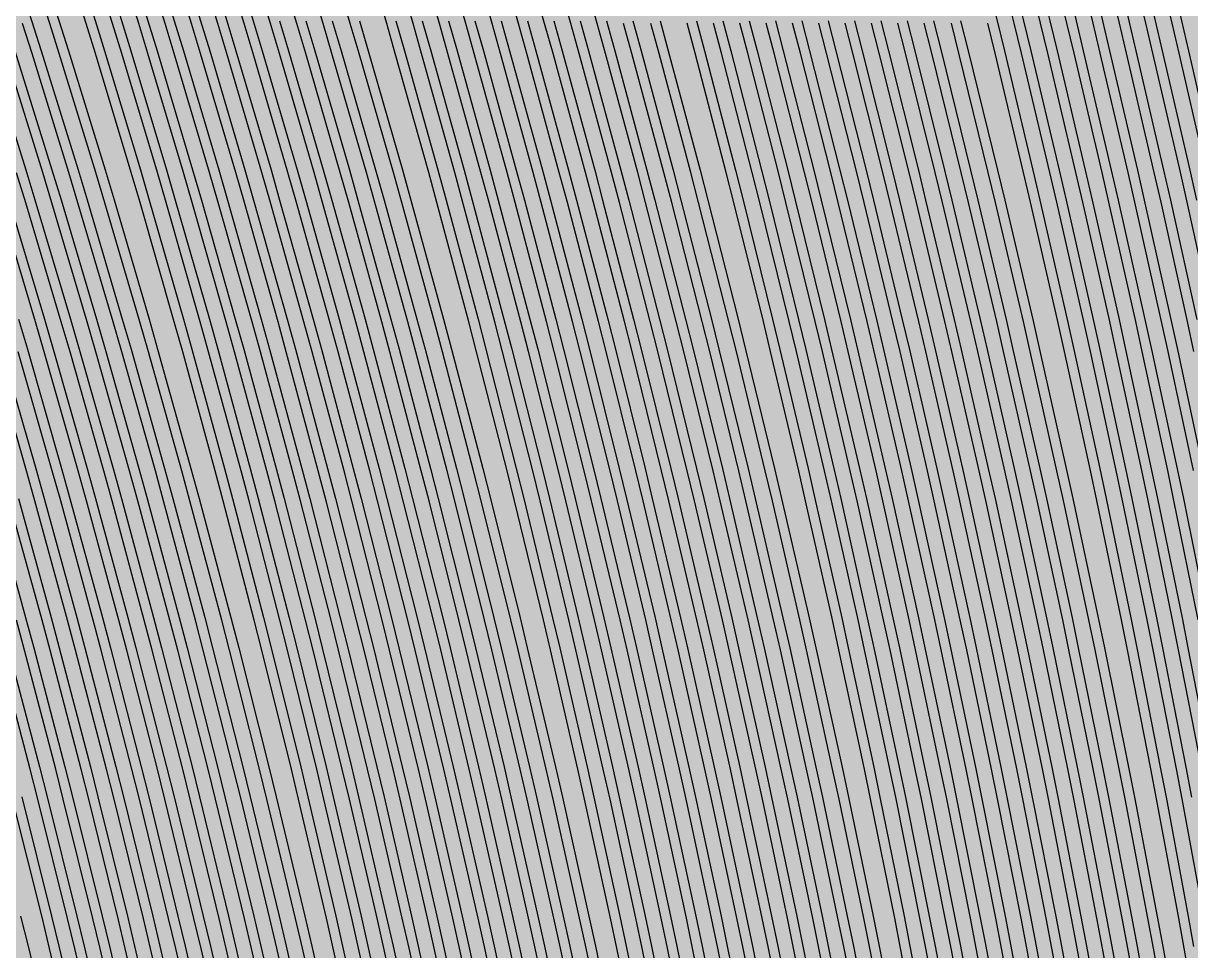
# Model space of a CAD drawing. Header units: metres. Extents: x -7240 to 10960, y -29667 to 1823.
# Drawn here: x 732.9 to 977.2, y -17117.6 to -16923.4 of the extents above; entities that cross this region are included whole.
import ezdxf

# ---------------------------------------------------------------- set-up
doc = ezdxf.new("R2010")
doc.units = ezdxf.units.M
doc.layers.add('Metal1', color=4, linetype='CONTINUOUS')
doc.layers.add('Polyimide', color=7, linetype='CONTINUOUS')

msp = doc.modelspace()

# ---------------------------------------------------------------- hatches: boundary and pattern name
at = {"layer": 'Polyimide'}
msp.add_hatch(color=7, dxfattribs=at).paths.add_polyline_path([(4088.45, -11806.89), (4098.72, -11851.21), (4115.58, -11893.47), (4138.63, -11932.7), (4167.35, -11967.99), (4201.08, -11998.53), (4239.03, -12023.62), (4280.35, -12042.68), (4349.18, -12073.73), (4413.2, -12113.76), (4471.26, -12162.04), (4522.3, -12217.69), (4565.39, -12279.7), (4599.74, -12346.94), (4624.73, -12418.19), (4639.91, -12492.16), (4645, -12567.5), (4639.91, -12642.84), (4624.73, -12716.8), (4599.74, -12788.06), (4565.39, -12855.3), (4522.3, -12917.31), (4471.26, -12972.96), (4413.2, -13021.24), (4349.18, -13061.27), (4280.35, -13092.32), (4239.03, -13111.38), (4201.08, -13136.47), (4167.35, -13167.01), (4138.63, -13202.3), (4115.58, -13241.52), (4098.72, -13283.78), (4088.45, -13328.11), (4085, -13373.48), (4085, -13567.5), (4099.45, -13861.55), (4142.64, -14152.77), (4214.18, -14438.35), (4313.36, -14715.55), (4439.24, -14981.69), (4590.59, -15234.21), (4765.97, -15470.68), (4963.68, -15688.82), (5181.82, -15886.53), (5418.29, -16061.91), (5670.81, -16213.26), (5936.95, -16339.14), (6214.15, -16438.32), (6499.73, -16509.85), (6790.95, -16553.05), (7085, -16567.5), (9960.38, -16567.5), (10038.79, -16571.35), (10116.45, -16582.87), (10192.6, -16601.95), (10266.52, -16628.4), (10337.49, -16661.96), (10404.83, -16702.32), (10467.89, -16749.09), (10526.06, -16801.81), (10578.78, -16859.98), (10625.55, -16923.04), (10665.91, -16990.38), (10699.48, -17061.35), (10725.93, -17135.27), (10745, -17211.43), (10756.52, -17289.08), (10760.38, -17367.5), (10760.38, -21957.3), (10721.61, -22012.91), (10685.97, -22070.59), (10653.58, -22130.14), (10624.53, -22191.39), (10598.92, -22254.16), (10576.82, -22318.25), (10558.3, -22383.46), (10543.41, -22449.6), (10532.21, -22516.46), (10524.72, -22583.84), (10520.97, -22651.53), (10520.97, -22719.32), (10524.72, -22787.01), (10532.21, -22854.38), (10543.41, -22921.24), (10558.3, -22987.38), (10576.82, -23052.6), (10598.92, -23116.68), (10624.53, -23179.45), (10653.58, -23240.71), (10685.97, -23300.26), (10721.61, -23357.93), (10760.38, -23413.54), (10760.38, -28667.5), (10756.52, -28745.91), (10745, -28823.57), (10725.93, -28899.73), (10699.48, -28973.65), (10665.91, -29044.62), (10625.55, -29111.96), (10578.78, -29175.01), (10526.06, -29233.19), (10467.89, -29285.91), (10404.83, -29332.68), (10337.49, -29373.04), (10266.52, -29406.6), (10192.6, -29433.05), (10116.45, -29452.13), (10038.79, -29463.65), (9960.38, -29467.5), (-6239.63, -29467.5), (-6318.04, -29463.65), (-6395.7, -29452.13), (-6471.85, -29433.05), (-6545.77, -29406.6), (-6616.74, -29373.04), (-6684.08, -29332.68), (-6747.14, -29285.91), (-6805.31, -29233.19), (-6858.03, -29175.01), (-6904.8, -29111.96), (-6945.16, -29044.62), (-6978.73, -28973.65), (-7005.18, -28899.73), (-7024.25, -28823.57), (-7035.77, -28745.91), (-7039.63, -28667.5), (-7039.63, -23426.32), (-6999.36, -23370.07), (-6962.33, -23311.63), (-6928.66, -23251.2), (-6898.45, -23188.96), (-6871.81, -23125.12), (-6848.81, -23059.88), (-6829.53, -22993.44), (-6814.04, -22926.02), (-6802.37, -22857.83), (-6794.57, -22789.09), (-6790.67, -22720.02), (-6790.67, -22650.84), (-6794.57, -22581.77), (-6802.37, -22513.03), (-6814.04, -22444.84), (-6829.53, -22377.42), (-6848.81, -22310.98), (-6871.81, -22245.74), (-6898.45, -22181.89), (-6928.66, -22119.66), (-6962.33, -22059.22), (-6999.36, -22000.79), (-7039.63, -21944.54), (-7039.63, -17367.5), (-7035.77, -17289.08), (-7024.25, -17211.43), (-7005.18, -17135.27), (-6978.73, -17061.35), (-6945.16, -16990.38), (-6904.8, -16923.04), (-6858.03, -16859.98), (-6805.31, -16801.81), (-6747.14, -16749.09), (-6684.08, -16702.32), (-6616.74, -16661.96), (-6545.77, -16628.4), (-6471.85, -16601.95), (-6395.7, -16582.87), (-6318.04, -16571.35), (-6239.63, -16567.5), (-3334, -16567.5), (-3039.95, -16553.05), (-2748.73, -16509.85), (-2463.15, -16438.32), (-2185.95, -16339.14), (-1919.81, -16213.26), (-1667.29, -16061.91), (-1430.82, -15886.53), (-1212.68, -15688.82), (-1014.97, -15470.68), (-839.59, -15234.21), (-688.24, -14981.69), (-562.36, -14715.55), (-463.18, -14438.35), (-391.64, -14152.77), (-348.45, -13861.55), (-334, -13567.5), (-334, -13373.48), (-337.45, -13328.11), (-347.72, -13283.78), (-364.58, -13241.52), (-387.63, -13202.3), (-416.35, -13167.01), (-450.08, -13136.47), (-488.03, -13111.38), (-529.35, -13092.32), (-529.35, -13092.32), (-598.18, -13061.27), (-662.2, -13021.24), (-720.26, -12972.96), (-771.3, -12917.31), (-814.39, -12855.3), (-848.74, -12788.06), (-873.73, -12716.8), (-888.91, -12642.84), (-894, -12567.5), (-888.91, -12492.16), (-873.73, -12418.19), (-848.74, -12346.94), (-814.39, -12279.7), (-771.3, -12217.69), (-720.26, -12162.04), (-662.2, -12113.76), (-598.18, -12073.73), (-529.35, -12042.68), (-488.03, -12023.62), (-450.08, -11998.53), (-416.35, -11967.99), (-387.63, -11932.7), (-364.58, -11893.47), (-347.72, -11851.21), (-337.45, -11806.89), (-334, -11761.52), (-334, -11074.31), (-337.45, -11028.94), (-347.72, -10984.62), (-364.58, -10942.36), (-387.63, -10903.13), (-416.35, -10867.84), (-450.08, -10837.3), (-488.03, -10812.21), (-529.35, -10793.16), (-529.35, -10793.16), (-598.18, -10762.1), (-662.2, -10722.07), (-720.26, -10673.8), (-771.3, -10618.15), (-814.39, -10556.13), (-848.74, -10488.89), (-873.73, -10417.64), (-888.91, -10343.67), (-894, -10268.33), (-888.91, -10192.99), (-873.73, -10119.03), (-848.74, -10047.77), (-814.39, -9980.53), (-771.3, -9918.52), (-720.26, -9862.87), (-662.2, -9814.59), (-598.18, -9774.56), (-529.35, -9743.51), (-488.03, -9724.45), (-450.08, -9699.36), (-416.35, -9668.82), (-387.63, -9633.53), (-364.58, -9594.31), (-347.72, -9552.05), (-337.45, -9507.72), (-334, -9462.35), (-334, -8775.14), (-337.45, -8729.78), (-347.72, -8685.45), (-364.58, -8643.19), (-387.63, -8603.96), (-416.35, -8568.68), (-450.08, -8538.14), (-488.03, -8513.05), (-529.35, -8493.99), (-529.35, -8493.99), (-598.18, -8462.94), (-662.2, -8422.91), (-720.26, -8374.63), (-771.3, -8318.98), (-814.39, -8256.97), (-848.74, -8189.73), (-873.73, -8118.47), (-888.91, -8044.5), (-894, -7969.17), (-888.91, -7893.83), (-873.73, -7819.86), (-848.74, -7748.61), (-814.39, -7681.36), (-771.3, -7619.35), (-720.26, -7563.7), (-662.2, -7515.42), (-598.18, -7475.4), (-529.35, -7444.34), (-529.35, -7444.34), (-488.03, -7425.28), (-450.08, -7400.2), (-416.35, -7369.66), (-387.63, -7334.37), (-364.58, -7295.14), (-347.72, -7252.88), (-337.45, -7208.56), (-334, -7163.19), (-334, -6475.98), (-337.45, -6430.61), (-347.72, -6386.29), (-364.58, -6344.02), (-387.63, -6304.8), (-416.35, -6269.51), (-450.08, -6238.97), (-488.03, -6213.88), (-529.35, -6194.82), (-529.35, -6194.82), (-598.18, -6163.77), (-662.2, -6123.74), (-720.26, -6075.46), (-771.3, -6019.81), (-814.39, -5957.8), (-848.74, -5890.56), (-873.73, -5819.31), (-888.91, -5745.34), (-894, -5670), (-888.91, -5594.66), (-873.73, -5520.69), (-848.74, -5449.44), (-814.39, -5382.2), (-771.3, -5320.19), (-720.26, -5264.54), (-662.2, -5216.26), (-598.18, -5176.23), (-529.35, -5145.18), (-529.35, -5145.18), (-488.03, -5126.12), (-450.08, -5101.03), (-416.35, -5070.49), (-387.63, -5035.2), (-364.58, -4995.98), (-347.72, -4953.71), (-337.45, -4909.39), (-334, -4864.02), (-334, 380), (-334, 1522.5), (-289, 1522.5), (-288.78, 1515.63), (-288.1, 1508.79), (-286.98, 1502.02), (-285.42, 1495.32), (-283.43, 1488.75), (-281.01, 1482.32), (-278.17, 1476.06), (-274.93, 1470), (-271.3, 1464.17), (-267.3, 1458.58), (-262.94, 1453.27), (-258.25, 1448.25), (-253.23, 1443.56), (-247.92, 1439.2), (-242.33, 1435.2), (-236.5, 1431.57), (-230.44, 1428.33), (-224.18, 1425.49), (-217.75, 1423.07), (-211.18, 1421.08), (-204.48, 1419.52), (-197.71, 1418.4), (-190.87, 1417.72), (-184, 1417.5), (-177.13, 1417.72), (-170.29, 1418.4), (-163.52, 1419.52), (-156.82, 1421.08), (-150.25, 1423.07), (-143.82, 1425.49), (-137.56, 1428.33), (-131.5, 1431.57), (-125.67, 1435.2), (-120.08, 1439.2), (-114.77, 1443.56), (-109.75, 1448.25), (-105.06, 1453.27), (-100.7, 1458.58), (-96.7, 1464.17), (-93.07, 1470), (-89.83, 1476.06), (-86.99, 1482.32), (-84.57, 1488.75), (-82.58, 1495.32), (-81.02, 1502.02), (-79.9, 1508.79), (-79.22, 1515.63), (-79, 1522.5), (1786, 1522.5), (3835, 1522.5), (3835.21, 1529.04), (3835.86, 1535.55), (3836.92, 1542.01), (3838.41, 1548.38), (3840.31, 1554.64), (3842.61, 1560.77), (3845.31, 1566.73), (3848.4, 1572.5), (3851.85, 1578.06), (3855.66, 1583.38), (3859.82, 1588.43), (3864.29, 1593.21), (3869.07, 1597.68), (3874.12, 1601.84), (3879.44, 1605.65), (3885, 1609.1), (3890.77, 1612.19), (3896.73, 1614.89), (3902.86, 1617.19), (3909.12, 1619.09), (3915.49, 1620.58), (3921.95, 1621.64), (3928.46, 1622.29), (3935, 1622.5), (3941.54, 1622.29), (3948.05, 1621.64), (3954.51, 1620.58), (3960.88, 1619.09), (3967.14, 1617.19), (3973.27, 1614.89), (3979.23, 1612.19), (3985, 1609.1), (3990.56, 1605.65), (3995.88, 1601.84), (4000.93, 1597.68), (4005.71, 1593.21), (4010.18, 1588.43), (4014.34, 1583.38), (4018.15, 1578.06), (4021.6, 1572.5), (4024.69, 1566.73), (4027.39, 1560.77), (4029.69, 1554.64), (4031.59, 1548.38), (4033.08, 1542.01), (4034.14, 1535.55), (4034.79, 1529.04), (4035, 1522.5), (4085, 1522.5), (4085, 380), (4085, 330), (4085, -4864.02), (4088.45, -4909.39), (4098.72, -4953.71), (4115.58, -4995.98), (4138.63, -5035.2), (4167.35, -5070.49), (4201.08, -5101.03), (4239.03, -5126.12), (4280.35, -5145.18), (4280.35, -5145.18), (4349.18, -5176.23), (4413.2, -5216.26), (4471.26, -5264.54), (4522.3, -5320.19), (4565.39, -5382.2), (4599.74, -5449.44), (4624.73, -5520.69), (4639.91, -5594.66), (4645, -5670), (4639.91, -5745.34), (4624.73, -5819.31), (4599.74, -5890.56), (4565.39, -5957.8), (4522.3, -6019.81), (4471.26, -6075.46), (4413.2, -6123.74), (4349.18, -6163.77), (4280.35, -6194.82), (4239.03, -6213.88), (4201.08, -6238.97), (4167.35, -6269.51), (4138.63, -6304.8), (4115.58, -6344.02), (4098.72, -6386.29), (4088.45, -6430.61), (4085, -6475.98), (4085, -11761.52), (4088.45, -11806.89)])

# ---------------------------------------------------------------- linework, layer by layer
at = {"layer": 'Metal1'}
for points in [[(893.96, -16766.67), (895.86, -16772.96), (903.22, -16797.92), (905.04, -16804.21), (912.12, -16829.17), (913.87, -16835.46), (920.66, -16860.42), (922.34, -16866.71), (928.86, -16891.67), (930.46, -16897.95), (936.71, -16922.92), (938.24, -16929.2), (944.21, -16954.17), (945.68, -16960.45), (951.38, -16985.42), (952.78, -16991.7), (958.21, -17016.67), (959.54, -17022.95), (964.71, -17047.92), (965.97, -17054.2), (970.88, -17079.17), (972.08, -17085.45), (976.72, -17110.43), (977.86, -17116.7)], [(899.71, -16766.67), (901.59, -16772.96), (908.92, -16797.92), (910.73, -16804.21), (917.77, -16829.17), (919.51, -16835.46), (926.26, -16860.42), (927.93, -16866.71), (934.41, -16891.67), (936.01, -16897.96), (942.22, -16922.92), (943.75, -16929.21), (949.68, -16954.17), (951.14, -16960.45), (956.81, -16985.42), (958.2, -16991.7), (963.6, -17016.67), (964.93, -17022.95), (970.06, -17047.92), (971.32, -17054.2), (976.2, -17079.18), (977.39, -17085.45)], [(905.46, -16766.67), (907.33, -16772.96), (914.62, -16797.92), (916.42, -16804.21), (923.42, -16829.17), (925.14, -16835.46), (931.87, -16860.42), (933.52, -16866.71), (939.97, -16891.67), (941.56, -16897.96), (947.73, -16922.92), (949.25, -16929.21), (955.15, -16954.17), (956.6, -16960.46), (962.24, -16985.42), (963.62, -16991.7), (968.99, -17016.68), (970.31, -17022.95), (975.42, -17047.93), (976.67, -17054.2), (981.52, -17079.18)], [(911.21, -16766.67), (913.07, -16772.96), (920.31, -16797.92), (922.1, -16804.21), (929.06, -16829.17), (930.78, -16835.46), (937.47, -16860.42), (939.11, -16866.71), (945.52, -16891.67), (947.1, -16897.96), (953.24, -16922.92), (954.75, -16929.21), (960.62, -16954.17), (962.06, -16960.46), (967.67, -16985.43), (969.04, -16991.71), (974.39, -17016.68), (975.7, -17022.95), (980.78, -17047.93)], [(916.96, -16766.67), (918.81, -16772.96), (926.01, -16797.92), (927.79, -16804.21), (934.71, -16829.17), (936.42, -16835.46), (943.07, -16860.42), (944.71, -16866.71), (951.08, -16891.67), (952.65, -16897.96), (958.75, -16922.93), (960.25, -16929.21), (966.09, -16954.18), (967.53, -16960.46), (973.1, -16985.43), (974.47, -16991.71), (979.78, -17016.68)], [(922.71, -16766.67), (924.55, -16772.96), (931.71, -16797.92), (933.48, -16804.21), (940.36, -16829.17), (942.06, -16835.46), (948.67, -16860.42), (950.3, -16866.71), (956.63, -16891.68), (958.2, -16897.96), (964.26, -16922.93), (965.76, -16929.21), (971.56, -16954.18), (972.99, -16960.46), (978.53, -16985.43)], [(928.46, -16766.67), (930.29, -16772.96), (937.41, -16797.92), (939.16, -16804.21), (946.01, -16829.18), (947.7, -16835.46), (954.27, -16860.43), (955.89, -16866.71), (962.19, -16891.68), (963.74, -16897.96), (969.78, -16922.93), (971.26, -16929.21), (977.03, -16954.18), (978.45, -16960.46)], [(934.2, -16766.68), (936.02, -16772.96), (943.1, -16797.93), (944.85, -16804.21), (951.66, -16829.18), (953.34, -16835.46), (959.87, -16860.43), (961.48, -16866.71), (967.74, -16891.68), (969.29, -16897.96), (975.29, -16922.93), (976.76, -16929.21), (982.5, -16954.18)], [(980.04, -17110.79), (975.43, -17085.82), (974.24, -17079.55), (969.36, -17054.59), (968.1, -17048.32), (962.97, -17023.36), (961.64, -17017.09), (956.25, -16992.13), (954.86, -16985.86), (949.19, -16960.9), (947.73, -16954.63), (941.8, -16929.67), (940.28, -16923.4), (934.07, -16898.44), (932.48, -16892.17), (926, -16867.21), (924.33, -16860.94), (917.58, -16835.98), (915.84, -16829.71), (908.8, -16804.76), (907, -16798.48), (899.68, -16773.53), (897.8, -16767.24)], [(979.56, -17079.55), (974.71, -17054.59), (973.46, -17048.32), (968.35, -17023.36), (967.04, -17017.09), (961.67, -16992.13), (960.29, -16985.86), (954.65, -16960.9), (953.2, -16954.63), (947.3, -16929.67), (945.79, -16923.4), (939.62, -16898.44), (938.03, -16892.17), (931.59, -16867.21), (929.93, -16860.94), (923.21, -16835.98), (921.49, -16829.71), (914.49, -16804.75), (912.69, -16798.47), (905.41, -16773.52), (903.54, -16767.24)], [(978.82, -17048.32), (973.74, -17023.36), (972.43, -17017.09), (967.09, -16992.13), (965.72, -16985.86), (960.11, -16960.9), (958.67, -16954.63), (952.81, -16929.67), (951.3, -16923.4), (945.16, -16898.44), (943.59, -16892.17), (937.18, -16867.21), (935.53, -16860.93), (928.85, -16835.98), (927.14, -16829.7), (920.18, -16804.75), (918.39, -16798.47), (911.15, -16773.52), (909.29, -16767.24)], [(977.82, -17017.09), (972.51, -16992.13), (971.15, -16985.86), (965.57, -16960.9), (964.14, -16954.63), (958.31, -16929.67), (956.81, -16923.4), (950.71, -16898.44), (949.14, -16892.16), (942.77, -16867.21), (941.13, -16860.93), (934.49, -16835.98), (932.78, -16829.7), (925.86, -16804.75), (924.09, -16798.47), (916.89, -16773.52), (915.04, -16767.24)], [(977.93, -16992.13), (976.57, -16985.86), (971.04, -16960.9), (969.61, -16954.63), (963.81, -16929.67), (962.32, -16923.39), (956.25, -16898.44), (954.69, -16892.16), (948.36, -16867.21), (946.73, -16860.93), (940.13, -16835.98), (938.43, -16829.7), (931.55, -16804.75), (929.78, -16798.47), (922.63, -16773.52), (920.79, -16767.24)], [(982, -16985.86), (976.5, -16960.89), (975.08, -16954.62), (969.31, -16929.66), (967.83, -16923.39), (961.8, -16898.44), (960.25, -16892.16), (953.95, -16867.21), (952.33, -16860.93), (945.76, -16835.98), (944.08, -16829.7), (937.24, -16804.75), (935.48, -16798.47), (928.36, -16773.52), (926.54, -16767.24)], [(980.55, -16954.62), (974.82, -16929.66), (973.34, -16923.39), (967.34, -16898.43), (965.8, -16892.16), (959.54, -16867.2), (957.93, -16860.93), (951.4, -16835.97), (949.73, -16829.7), (942.92, -16804.74), (941.18, -16798.47), (934.1, -16773.52), (932.28, -16767.24)], [(725.22, -16772.92), (734.27, -16797.86), (736.52, -16804.17), (745.22, -16829.11), (747.38, -16835.42), (755.73, -16860.36), (757.8, -16866.67), (765.81, -16891.62), (767.8, -16897.92), (775.47, -16922.87), (777.37, -16929.17), (784.7, -16954.12), (786.51, -16960.42), (793.52, -16985.37), (795.25, -16991.67), (801.93, -17016.63), (803.57, -17022.92), (809.92, -17047.88), (811.48, -17054.17), (817.52, -17079.13), (818.99, -17085.42), (824.71, -17110.39), (826.11, -17116.67), (831.5, -17141.64)], [(834.8, -17142.05), (829.43, -17117.1), (828.05, -17110.82), (822.36, -17085.87), (820.89, -17079.6), (814.89, -17054.65), (813.34, -17048.37), (807.02, -17023.42), (805.39, -17017.14), (798.74, -16992.19), (797.02, -16985.91), (790.05, -16960.96), (788.25, -16954.68), (780.95, -16929.74), (779.07, -16923.45), (771.43, -16898.51), (769.46, -16892.22), (761.49, -16867.28), (759.43, -16860.99), (751.12, -16836.06), (748.98, -16829.76), (740.32, -16804.83), (738.09, -16798.53), (729.07, -16773.6)], [(730.95, -16772.92), (739.97, -16797.86), (742.2, -16804.17), (750.87, -16829.11), (753.01, -16835.42), (761.33, -16860.37), (763.39, -16866.67), (771.37, -16891.62), (773.34, -16897.92), (780.98, -16922.87), (782.87, -16929.17), (790.17, -16954.12), (791.98, -16960.42), (798.95, -16985.38), (800.67, -16991.67), (807.32, -17016.63), (808.95, -17022.92), (815.28, -17047.88), (816.83, -17054.17), (822.84, -17079.13), (824.31, -17085.42), (830, -17110.39), (831.39, -17116.67), (836.76, -17141.64)], [(829.55, -17142.05), (824.15, -17117.1), (822.76, -17110.83), (817.05, -17085.87), (815.57, -17079.6), (809.54, -17054.65), (807.98, -17048.37), (801.63, -17023.42), (799.99, -17017.14), (793.32, -16992.19), (791.59, -16985.91), (784.59, -16960.97), (782.78, -16954.68), (775.45, -16929.74), (773.56, -16923.45), (765.89, -16898.51), (763.91, -16892.22), (755.9, -16867.29), (753.83, -16860.99), (745.48, -16836.06), (743.33, -16829.76), (734.63, -16804.83), (732.39, -16798.53)], [(725.14, -16804.17), (733.92, -16829.11), (736.1, -16835.42), (744.53, -16860.36), (746.62, -16866.67), (754.7, -16891.61), (756.7, -16897.92), (764.45, -16922.87), (766.36, -16929.17), (773.76, -16954.12), (775.59, -16960.42), (782.66, -16985.37), (784.4, -16991.67), (791.14, -17016.63), (792.8, -17022.92), (799.21, -17047.88), (800.79, -17054.17), (806.87, -17079.13), (808.36, -17085.42), (814.13, -17110.38), (815.54, -17116.67), (820.98, -17141.64)], [(824.29, -17142.06), (818.87, -17117.1), (817.47, -17110.83), (811.73, -17085.87), (810.25, -17079.6), (804.19, -17054.65), (802.63, -17048.37), (796.25, -17023.42), (794.6, -17017.14), (787.9, -16992.19), (786.17, -16985.91), (779.13, -16960.97), (777.31, -16954.68), (769.95, -16929.74), (768.05, -16923.45), (760.34, -16898.51), (758.35, -16892.22), (750.31, -16867.29), (748.23, -16860.99), (739.84, -16836.06), (737.68, -16829.77), (728.94, -16804.83)], [(730.83, -16804.17), (739.57, -16829.11), (741.74, -16835.42), (750.13, -16860.36), (752.21, -16866.67), (760.26, -16891.62), (762.25, -16897.92), (769.96, -16922.87), (771.86, -16929.17), (779.23, -16954.12), (781.05, -16960.42), (788.09, -16985.37), (789.83, -16991.67), (796.53, -17016.63), (798.18, -17022.92), (804.57, -17047.88), (806.13, -17054.17), (812.19, -17079.13), (813.68, -17085.42), (819.42, -17110.38), (820.82, -17116.67), (826.24, -17141.64)], [(819.03, -17142.06), (813.59, -17117.1), (812.18, -17110.83), (806.42, -17085.88), (804.93, -17079.6), (798.84, -17054.65), (797.27, -17048.37), (790.86, -17023.42), (789.21, -17017.14), (782.47, -16992.2), (780.74, -16985.91), (773.67, -16960.97), (771.85, -16954.68), (764.44, -16929.74), (762.54, -16923.45), (754.8, -16898.52), (752.8, -16892.22), (744.72, -16867.29), (742.63, -16861), (734.21, -16836.06), (732.03, -16829.77)], [(724.82, -16835.41), (733.33, -16860.36), (735.44, -16866.66), (743.59, -16891.61), (745.61, -16897.91), (753.42, -16922.86), (755.35, -16929.17), (762.82, -16954.12), (764.67, -16960.42), (771.8, -16985.37), (773.56, -16991.67), (780.36, -17016.62), (782.03, -17022.92), (788.5, -17047.88), (790.09, -17054.17), (796.23, -17079.13), (797.73, -17085.42), (803.55, -17110.38), (804.97, -17116.67), (810.47, -17141.63)], [(813.77, -17142.06), (808.3, -17117.1), (806.89, -17110.83), (801.1, -17085.88), (799.61, -17079.6), (793.5, -17054.65), (791.92, -17048.37), (785.48, -17023.42), (783.82, -17017.14), (777.05, -16992.2), (775.31, -16985.91), (768.21, -16960.97), (766.38, -16954.68), (758.94, -16929.74), (757.02, -16923.45), (749.25, -16898.52), (747.25, -16892.23), (739.13, -16867.29), (737.03, -16861), (728.57, -16836.06)], [(730.46, -16835.41), (738.93, -16860.36), (741.03, -16866.67), (749.15, -16891.61), (751.16, -16897.92), (758.94, -16922.87), (760.86, -16929.17), (768.29, -16954.12), (770.13, -16960.42), (777.23, -16985.37), (778.98, -16991.67), (785.75, -17016.62), (787.42, -17022.92), (793.85, -17047.88), (795.44, -17054.17), (801.55, -17079.13), (803.05, -17085.42), (808.84, -17110.38), (810.26, -17116.67), (815.72, -17141.64)], [(808.51, -17142.06), (803.02, -17117.11), (801.6, -17110.83), (795.79, -17085.88), (794.28, -17079.6), (788.15, -17054.65), (786.56, -17048.37), (780.1, -17023.43), (778.43, -17017.14), (771.63, -16992.2), (769.88, -16985.91), (762.75, -16960.97), (760.91, -16954.68), (753.44, -16929.75), (751.51, -16923.46), (743.7, -16898.52), (741.69, -16892.23), (733.54, -16867.29), (731.43, -16861)], [(729.84, -16866.66), (738.04, -16891.61), (740.06, -16897.91), (747.91, -16922.86), (749.85, -16929.16), (757.35, -16954.12), (759.21, -16960.42), (766.37, -16985.37), (768.14, -16991.67), (774.97, -17016.62), (776.65, -17022.92), (783.14, -17047.87), (784.74, -17054.17), (790.91, -17079.13), (792.42, -17085.42), (798.26, -17110.38), (799.69, -17116.67), (805.21, -17141.63)], [(803.25, -17142.06), (797.74, -17117.11), (796.31, -17110.83), (790.47, -17085.88), (788.96, -17079.6), (782.8, -17054.65), (781.2, -17048.37), (774.71, -17023.43), (773.03, -17017.14), (766.21, -16992.2), (764.45, -16985.92), (757.29, -16960.97), (755.44, -16954.69), (747.94, -16929.75), (746, -16923.46), (738.16, -16898.52), (736.14, -16892.23), (727.95, -16867.29)], [(726.51, -16897.91), (734.59, -16922.86), (736.58, -16929.16), (744.3, -16954.11), (746.2, -16960.41), (753.57, -16985.36), (755.39, -16991.66), (762.41, -17016.62), (764.14, -17022.91), (770.83, -17047.87), (772.47, -17054.16), (778.81, -17079.12), (780.37, -17085.41), (786.38, -17110.37), (787.85, -17116.66), (793.52, -17141.63)], [(796.93, -17142.06), (791.29, -17117.11), (789.83, -17110.84), (783.86, -17085.89), (782.31, -17079.61), (776.01, -17054.66), (774.38, -17048.38), (767.74, -17023.43), (766.03, -17017.15), (759.05, -16992.21), (757.24, -16985.92), (749.92, -16960.98), (748.03, -16954.69), (740.36, -16929.75), (738.38, -16923.46), (730.36, -16898.53)], [(732.27, -16897.91), (740.29, -16922.86), (742.27, -16929.16), (749.95, -16954.11), (751.84, -16960.41), (759.17, -16985.36), (760.97, -16991.66), (767.95, -17016.62), (769.67, -17022.91), (776.32, -17047.87), (777.95, -17054.16), (784.26, -17079.12), (785.8, -17085.41), (791.78, -17110.38), (793.24, -17116.67), (798.88, -17141.63)], [(840.06, -17142.05), (834.72, -17117.1), (833.33, -17110.82), (827.68, -17085.87), (826.21, -17079.59), (820.24, -17054.64), (818.7, -17048.37), (812.4, -17023.42), (810.78, -17017.14), (804.16, -16992.19), (802.45, -16985.91), (795.51, -16960.96), (793.72, -16954.68), (786.45, -16929.74), (784.58, -16923.45), (776.98, -16898.51)], [(845.32, -17142.05), (840, -17117.1), (838.62, -17110.82), (832.99, -17085.87), (831.53, -17079.59), (825.59, -17054.64), (824.05, -17048.36), (817.79, -17023.42), (816.17, -17017.14), (809.58, -16992.19), (807.88, -16985.91), (800.97, -16960.96), (799.19, -16954.68), (791.96, -16929.73), (790.09, -16923.45), (782.52, -16898.51)], [(850.58, -17142.05), (845.28, -17117.1), (843.91, -17110.82), (838.31, -17085.87), (836.86, -17079.59), (830.94, -17054.64), (829.41, -17048.36), (823.17, -17023.41), (821.56, -17017.13), (815, -16992.19), (813.31, -16985.9), (806.44, -16960.96), (804.66, -16954.68), (797.46, -16929.73), (795.6, -16923.45), (788.07, -16898.51)], [(855.93, -17142.05), (850.67, -17117.09), (849.31, -17110.82), (843.74, -17085.87), (842.3, -17079.59), (836.42, -17054.64), (834.9, -17048.36), (828.7, -17023.41), (827.1, -17017.13), (820.58, -16992.18), (818.9, -16985.9), (812.07, -16960.96), (810.31, -16954.67), (803.15, -16929.73), (801.3, -16923.44), (793.82, -16898.5)], [(862.26, -17142.05), (857.12, -17117.09), (855.79, -17110.82), (850.35, -17085.86), (848.95, -17079.59), (843.2, -17054.63), (841.72, -17048.36), (835.67, -17023.41), (834.11, -17017.13), (827.75, -16992.18), (826.11, -16985.9), (819.43, -16960.95), (817.71, -16954.67), (810.72, -16929.72), (808.92, -16923.44), (801.61, -16898.49)], [(867.52, -17142.04), (862.4, -17117.09), (861.08, -17110.81), (855.67, -17085.86), (854.27, -17079.59), (848.55, -17054.63), (847.07, -17048.36), (841.05, -17023.4), (839.5, -17017.13), (833.17, -16992.18), (831.54, -16985.9), (824.89, -16960.95), (823.18, -16954.67), (816.23, -16929.72), (814.43, -16923.44), (807.16, -16898.49)], [(872.78, -17142.04), (867.69, -17117.09), (866.37, -17110.81), (860.98, -17085.86), (859.59, -17079.58), (853.9, -17054.63), (852.43, -17048.35), (846.44, -17023.4), (844.89, -17017.12), (838.59, -16992.17), (836.97, -16985.9), (830.36, -16960.95), (828.65, -16954.67), (821.73, -16929.72), (819.94, -16923.44), (812.7, -16898.49)], [(878.04, -17142.04), (872.97, -17117.08), (871.66, -17110.81), (866.3, -17085.86), (864.91, -17079.58), (859.25, -17054.63), (857.79, -17048.35), (851.82, -17023.4), (850.28, -17017.12), (844.01, -16992.17), (842.4, -16985.89), (835.82, -16960.95), (834.12, -16954.66), (827.23, -16929.72), (825.46, -16923.43), (818.25, -16898.49)], [(883.29, -17142.04), (878.25, -17117.08), (876.95, -17110.81), (871.61, -17085.86), (870.23, -17079.58), (864.6, -17054.63), (863.14, -17048.35), (857.21, -17023.4), (855.67, -17017.12), (849.43, -16992.17), (847.82, -16985.89), (841.28, -16960.94), (839.59, -16954.66), (832.73, -16929.72), (830.97, -16923.43), (823.8, -16898.49)], [(888.55, -17142.04), (883.54, -17117.08), (882.24, -17110.81), (876.93, -17085.85), (875.55, -17079.58), (869.95, -17054.63), (868.5, -17048.35), (862.59, -17023.4), (861.07, -17017.12), (854.86, -16992.17), (853.25, -16985.89), (846.74, -16960.94), (845.06, -16954.66), (838.24, -16929.71), (836.48, -16923.43), (829.34, -16898.49)], [(893.81, -17142.04), (888.82, -17117.08), (887.53, -17110.81), (882.24, -17085.85), (880.88, -17079.58), (875.29, -17054.62), (873.85, -17048.35), (867.97, -17023.4), (866.46, -17017.12), (860.28, -16992.17), (858.68, -16985.89), (852.2, -16960.94), (850.53, -16954.66), (843.74, -16929.71), (841.99, -16923.43), (834.89, -16898.49)], [(899.07, -17142.04), (894.1, -17117.08), (892.82, -17110.81), (887.56, -17085.85), (886.2, -17079.58), (880.64, -17054.62), (879.21, -17048.35), (873.36, -17023.4), (871.85, -17017.12), (865.7, -16992.17), (864.11, -16985.89), (857.66, -16960.94), (856, -16954.66), (849.24, -16929.71), (847.5, -16923.43), (840.43, -16898.48)], [(904.33, -17142.04), (899.38, -17117.08), (898.1, -17110.81), (892.87, -17085.85), (891.52, -17079.58), (885.99, -17054.62), (884.57, -17048.35), (878.74, -17023.39), (877.24, -17017.12), (871.12, -16992.17), (869.54, -16985.89), (863.12, -16960.94), (861.47, -16954.66), (854.74, -16929.71), (853.01, -16923.43), (845.98, -16898.48)], [(786.49, -16922.87), (788.37, -16929.17), (795.64, -16954.12), (797.44, -16960.42), (804.38, -16985.38), (806.09, -16991.67), (812.71, -17016.63), (814.34, -17022.92), (820.64, -17047.88), (822.18, -17054.17), (828.16, -17079.13), (829.63, -17085.42), (835.29, -17110.39), (836.67, -17116.67), (842.02, -17141.64)], [(792.01, -16922.87), (793.87, -16929.17), (801.11, -16954.13), (802.9, -16960.42), (809.81, -16985.38), (811.52, -16991.67), (818.1, -17016.63), (819.72, -17022.92), (825.99, -17047.88), (827.53, -17054.17), (833.48, -17079.14), (834.94, -17085.42), (840.58, -17110.39), (841.95, -17116.67), (847.28, -17141.64)], [(797.52, -16922.87), (799.38, -16929.17), (806.58, -16954.13), (808.36, -16960.42), (815.24, -16985.38), (816.94, -16991.67), (823.5, -17016.63), (825.11, -17022.92), (831.35, -17047.88), (832.88, -17054.17), (838.8, -17079.14), (840.26, -17085.42), (845.87, -17110.39), (847.24, -17116.67), (852.54, -17141.64)], [(803.22, -16922.88), (805.07, -16929.17), (812.23, -16954.13), (814, -16960.42), (820.83, -16985.38), (822.52, -16991.67), (829.04, -17016.63), (830.64, -17022.92), (836.84, -17047.89), (838.36, -17054.17), (844.25, -17079.14), (845.69, -17085.43), (851.26, -17110.39), (852.63, -17116.68), (857.89, -17141.64)], [(810.84, -16922.88), (812.65, -16929.18), (819.64, -16954.13), (821.36, -16960.43), (828.04, -16985.39), (829.68, -16991.68), (836.05, -17016.64), (837.61, -17022.93), (843.66, -17047.89), (845.15, -17054.18), (850.9, -17079.14), (852.3, -17085.43), (857.75, -17110.4), (859.08, -17116.68), (864.22, -17141.65)], [(816.36, -16922.88), (818.15, -16929.18), (825.11, -16954.14), (826.83, -16960.43), (833.47, -16985.39), (835.11, -16991.68), (841.44, -17016.64), (843, -17022.93), (849.02, -17047.89), (850.5, -17054.18), (856.22, -17079.14), (857.62, -17085.43), (863.04, -17110.4), (864.36, -17116.68), (869.48, -17141.65)], [(821.87, -16922.88), (823.65, -16929.18), (830.58, -16954.14), (832.29, -16960.43), (838.9, -16985.39), (840.53, -16991.68), (846.83, -17016.64), (848.38, -17022.93), (854.38, -17047.89), (855.85, -17054.18), (861.54, -17079.15), (862.94, -17085.43), (868.33, -17110.4), (869.65, -17116.68), (874.74, -17141.65)], [(827.38, -16922.89), (829.16, -16929.18), (836.05, -16954.14), (837.75, -16960.43), (844.33, -16985.39), (845.95, -16991.68), (852.22, -17016.64), (853.77, -17022.93), (859.73, -17047.89), (861.2, -17054.18), (866.86, -17079.15), (868.25, -17085.43), (873.62, -17110.4), (874.93, -17116.68), (880, -17141.65)], [(832.89, -16922.89), (834.66, -16929.18), (841.52, -16954.14), (843.21, -16960.43), (849.76, -16985.39), (851.37, -16991.68), (857.62, -17016.64), (859.15, -17022.93), (865.09, -17047.9), (866.55, -17054.18), (872.18, -17079.15), (873.57, -17085.43), (878.91, -17110.4), (880.21, -17116.68), (885.26, -17141.65)], [(838.4, -16922.89), (840.16, -16929.18), (846.99, -16954.14), (848.67, -16960.43), (855.19, -16985.39), (856.79, -16991.68), (863.01, -17016.64), (864.53, -17022.93), (870.45, -17047.9), (871.9, -17054.18), (877.51, -17079.15), (878.88, -17085.43), (884.19, -17110.4), (885.49, -17116.68), (890.51, -17141.65)], [(843.91, -16922.89), (845.67, -16929.18), (852.46, -16954.14), (854.13, -16960.43), (860.62, -16985.39), (862.22, -16991.68), (868.4, -17016.65), (869.92, -17022.93), (875.8, -17047.9), (877.24, -17054.18), (882.83, -17079.15), (884.2, -17085.43), (889.48, -17110.4), (890.78, -17116.68), (895.77, -17141.65)], [(849.43, -16922.89), (851.17, -16929.18), (857.93, -16954.14), (859.6, -16960.43), (866.05, -16985.39), (867.64, -16991.68), (873.79, -17016.65), (875.3, -17022.93), (881.16, -17047.9), (882.59, -17054.18), (888.15, -17079.15), (889.51, -17085.43), (894.77, -17110.4), (896.06, -17116.68), (901.03, -17141.65)], [(854.94, -16922.89), (856.67, -16929.18), (863.4, -16954.14), (865.06, -16960.43), (871.48, -16985.4), (873.06, -16991.68), (879.19, -17016.65), (880.69, -17022.93), (886.51, -17047.9), (887.94, -17054.18), (893.47, -17079.15), (894.83, -17085.43), (900.06, -17110.4), (901.34, -17116.68), (906.29, -17141.66)], [(860.45, -16922.89), (862.18, -16929.18), (868.87, -16954.14), (870.52, -16960.43), (876.91, -16985.4), (878.48, -16991.68), (884.58, -17016.65), (886.07, -17022.93), (891.87, -17047.9), (893.29, -17054.18), (898.79, -17079.15), (900.14, -17085.43), (905.35, -17110.4), (906.63, -17116.69), (911.55, -17141.66)], [(866.15, -16922.89), (867.87, -16929.19), (874.52, -16954.15), (876.15, -16960.44), (882.5, -16985.4), (884.07, -16991.69), (890.12, -17016.65), (891.6, -17022.94), (897.36, -17047.9), (898.77, -17054.19), (904.24, -17079.15), (905.58, -17085.44), (910.75, -17110.41), (912.02, -17116.69), (916.91, -17141.66)], [(873.77, -16922.9), (875.44, -16929.19), (881.93, -16954.15), (883.52, -16960.44), (889.71, -16985.4), (891.23, -16991.69), (897.13, -17016.66), (898.58, -17022.94), (904.19, -17047.91), (905.56, -17054.19), (910.89, -17079.16), (912.19, -17085.44), (917.24, -17110.41), (918.47, -17116.69), (923.23, -17141.66)], [(879.29, -16922.9), (880.95, -16929.19), (887.4, -16954.15), (888.98, -16960.44), (895.14, -16985.41), (896.65, -16991.69), (902.52, -17016.66), (903.96, -17022.94), (909.54, -17047.91), (910.91, -17054.19), (916.21, -17079.16), (917.51, -17085.44), (922.52, -17110.41), (923.75, -17116.69), (928.49, -17141.66)], [(884.8, -16922.9), (886.45, -16929.19), (892.87, -16954.15), (894.44, -16960.44), (900.57, -16985.41), (902.07, -16991.69), (907.91, -17016.66), (909.35, -17022.94), (914.9, -17047.91), (916.26, -17054.19), (921.53, -17079.16), (922.82, -17085.44), (927.81, -17110.41), (929.03, -17116.69), (933.75, -17141.66)], [(890.31, -16922.9), (891.95, -16929.19), (898.34, -16954.16), (899.91, -16960.44), (906, -16985.41), (907.5, -16991.69), (913.3, -17016.66), (914.73, -17022.94), (920.25, -17047.91), (921.61, -17054.19), (926.85, -17079.16), (928.14, -17085.44), (933.1, -17110.41), (934.32, -17116.69), (939.01, -17141.66)], [(895.82, -16922.91), (897.46, -16929.19), (903.81, -16954.16), (905.37, -16960.44), (911.43, -16985.41), (912.92, -16991.69), (918.7, -17016.66), (920.12, -17022.94), (925.61, -17047.91), (926.96, -17054.19), (932.18, -17079.16), (933.45, -17085.44), (938.39, -17110.41), (939.6, -17116.69), (944.27, -17141.67)], [(901.33, -16922.91), (902.96, -16929.19), (909.28, -16954.16), (910.83, -16960.44), (916.86, -16985.41), (918.34, -16991.69), (924.09, -17016.66), (925.5, -17022.94), (930.97, -17047.91), (932.31, -17054.19), (937.5, -17079.16), (938.77, -17085.44), (943.68, -17110.42), (944.88, -17116.69), (949.53, -17141.67)], [(906.84, -16922.91), (908.46, -16929.2), (914.75, -16954.16), (916.29, -16960.45), (922.29, -16985.41), (923.76, -16991.69), (929.48, -17016.66), (930.88, -17022.94), (936.32, -17047.91), (937.66, -17054.19), (942.82, -17079.16), (944.08, -17085.44), (948.97, -17110.42), (950.17, -17116.69), (954.79, -17141.67)], [(912.36, -16922.91), (913.97, -16929.2), (920.22, -16954.16), (921.75, -16960.45), (927.72, -16985.41), (929.19, -16991.7), (934.87, -17016.66), (936.27, -17022.95), (941.68, -17047.91), (943.01, -17054.2), (948.14, -17079.17), (949.4, -17085.44), (954.26, -17110.42), (955.45, -17116.69), (960.04, -17141.67)], [(917.87, -16922.91), (919.47, -16929.2), (925.69, -16954.16), (927.22, -16960.45), (933.15, -16985.41), (934.61, -16991.7), (940.27, -17016.66), (941.65, -17022.95), (947.04, -17047.92), (948.35, -17054.2), (953.46, -17079.17), (954.71, -17085.45), (959.55, -17110.42), (960.73, -17116.7), (965.3, -17141.67)], [(923.38, -16922.91), (924.97, -16929.2), (931.16, -16954.16), (932.68, -16960.45), (938.58, -16985.41), (940.03, -16991.7), (945.66, -17016.67), (947.04, -17022.95), (952.39, -17047.92), (953.7, -17054.2), (958.79, -17079.17), (960.03, -17085.45), (964.84, -17110.42), (966.02, -17116.7), (970.56, -17141.67)], [(929.08, -16922.91), (930.66, -16929.2), (936.8, -16954.16), (938.31, -16960.45), (944.17, -16985.42), (945.61, -16991.7), (951.2, -17016.67), (952.57, -17022.95), (957.88, -17047.92), (959.18, -17054.2), (964.23, -17079.17), (965.46, -17085.45), (970.24, -17110.42), (971.41, -17116.7), (975.92, -17141.67)], [(791.57, -17142.07), (785.9, -17117.11), (784.43, -17110.84), (778.43, -17085.89), (776.87, -17079.61), (770.53, -17054.66), (768.89, -17048.38), (762.21, -17023.44), (760.49, -17017.15), (753.47, -16992.21), (751.65, -16985.92), (744.29, -16960.98), (742.39, -16954.69), (734.67, -16929.76), (732.68, -16923.47)], [(909.59, -17142.04), (904.67, -17117.08), (903.39, -17110.81), (898.19, -17085.85), (896.84, -17079.58), (891.34, -17054.62), (889.92, -17048.35), (884.13, -17023.39), (882.63, -17017.12), (876.54, -16992.16), (874.97, -16985.89), (868.58, -16960.94), (866.94, -16954.66), (860.24, -16929.71), (858.52, -16923.43)], [(914.94, -17142.04), (910.06, -17117.08), (908.79, -17110.81), (903.62, -17085.85), (902.28, -17079.58), (896.82, -17054.62), (895.41, -17048.35), (889.66, -17023.39), (888.17, -17017.12), (882.12, -16992.16), (880.56, -16985.89), (874.22, -16960.93), (872.58, -16954.66), (865.94, -16929.71), (864.22, -16923.43)], [(921.27, -17142.03), (916.5, -17117.07), (915.27, -17110.8), (910.23, -17085.84), (908.93, -17079.57), (903.61, -17054.61), (902.23, -17048.34), (896.63, -17023.38), (895.18, -17017.11), (889.28, -16992.16), (887.77, -16985.88), (881.58, -16960.93), (879.99, -16954.65), (873.51, -16929.7), (871.84, -16923.42)], [(926.53, -17142.03), (921.79, -17117.07), (920.56, -17110.8), (915.55, -17085.84), (914.25, -17079.57), (908.96, -17054.61), (907.59, -17048.34), (902.01, -17023.38), (900.57, -17017.11), (894.71, -16992.15), (893.2, -16985.88), (887.04, -16960.93), (885.46, -16954.65), (879.01, -16929.7), (877.35, -16923.42)], [(931.78, -17142.03), (927.07, -17117.07), (925.85, -17110.8), (920.86, -17085.84), (919.57, -17079.57), (914.3, -17054.61), (912.94, -17048.34), (907.39, -17023.38), (905.96, -17017.11), (900.13, -16992.15), (898.63, -16985.88), (892.5, -16960.92), (890.93, -16954.65), (884.52, -16929.7), (882.87, -16923.42)], [(937.04, -17142.03), (932.35, -17117.07), (931.14, -17110.8), (926.18, -17085.84), (924.89, -17079.57), (919.65, -17054.61), (918.3, -17048.34), (912.78, -17023.38), (911.36, -17017.11), (905.55, -16992.15), (904.06, -16985.88), (897.96, -16960.92), (896.4, -16954.65), (890.02, -16929.69), (888.38, -16923.42)], [(942.3, -17142.03), (937.64, -17117.06), (936.43, -17110.8), (931.49, -17085.84), (930.22, -17079.57), (925, -17054.61), (923.66, -17048.34), (918.16, -17023.38), (916.75, -17017.11), (910.97, -16992.15), (909.48, -16985.88), (903.43, -16960.92), (901.87, -16954.64), (895.52, -16929.69), (893.89, -16923.41)], [(947.56, -17142.03), (942.92, -17117.06), (941.72, -17110.8), (936.81, -17085.83), (935.54, -17079.57), (930.35, -17054.61), (929.01, -17048.34), (923.55, -17023.38), (922.14, -17017.1), (916.39, -16992.15), (914.91, -16985.87), (908.89, -16960.92), (907.34, -16954.64), (901.02, -16929.69), (899.4, -16923.41)], [(952.82, -17142.03), (948.2, -17117.06), (947.01, -17110.8), (942.12, -17085.83), (940.86, -17079.56), (935.7, -17054.6), (934.37, -17048.33), (928.93, -17023.38), (927.53, -17017.1), (921.82, -16992.15), (920.34, -16985.87), (914.35, -16960.92), (912.81, -16954.64), (906.53, -16929.69), (904.91, -16923.41)], [(958.08, -17142.02), (953.48, -17117.06), (952.3, -17110.79), (947.44, -17085.83), (946.18, -17079.56), (941.05, -17054.6), (939.72, -17048.33), (934.32, -17023.37), (932.92, -17017.1), (927.24, -16992.15), (925.77, -16985.87), (919.81, -16960.92), (918.27, -16954.64), (912.03, -16929.69), (910.42, -16923.41)], [(963.34, -17142.02), (958.77, -17117.06), (957.59, -17110.79), (952.75, -17085.83), (951.5, -17079.56), (946.4, -17054.6), (945.08, -17048.33), (939.7, -17023.37), (938.31, -17017.1), (932.66, -16992.14), (931.2, -16985.87), (925.27, -16960.91), (923.74, -16954.64), (917.53, -16929.69), (915.93, -16923.41)], [(968.59, -17142.02), (964.05, -17117.06), (962.88, -17110.79), (958.07, -17085.83), (956.82, -17079.56), (951.75, -17054.6), (950.44, -17048.33), (945.08, -17023.37), (943.71, -17017.1), (938.08, -16992.14), (936.63, -16985.87), (930.73, -16960.91), (929.21, -16954.64), (923.03, -16929.68), (921.44, -16923.41)], [(973.95, -17142.02), (969.44, -17117.06), (968.27, -17110.79), (963.5, -17085.83), (962.27, -17079.56), (957.22, -17054.6), (955.92, -17048.33), (950.61, -17023.37), (949.24, -17017.1), (943.66, -16992.14), (942.22, -16985.87), (936.37, -16960.91), (934.86, -16954.64), (928.72, -16929.68), (927.15, -16923.41)], [(980.27, -17142.02), (975.89, -17117.05), (974.76, -17110.79), (970.11, -17085.82), (968.91, -17079.56), (964.01, -17054.59), (962.75, -17048.32), (957.58, -17023.36), (956.25, -17017.09), (950.82, -16992.13), (949.43, -16985.86), (943.73, -16960.9), (942.26, -16954.63), (936.3, -16929.67), (934.76, -16923.4)], [(725.57, -16929.16), (733.36, -16954.11), (735.28, -16960.41), (742.71, -16985.36), (744.55, -16991.66), (751.63, -17016.61), (753.37, -17022.91), (760.11, -17047.87), (761.77, -17054.16), (768.17, -17079.12), (769.74, -17085.41), (775.8, -17110.37), (777.28, -17116.66), (783.01, -17141.63)], [(786.31, -17142.07), (780.62, -17117.12), (779.14, -17110.84), (773.11, -17085.89), (771.55, -17079.61), (765.18, -17054.66), (763.54, -17048.38), (756.83, -17023.44), (755.1, -17017.15), (748.05, -16992.21), (746.22, -16985.92), (738.83, -16960.98), (736.92, -16954.69), (729.17, -16929.76)], [(731.08, -16929.16), (738.83, -16954.11), (740.74, -16960.41), (748.14, -16985.36), (749.97, -16991.66), (757.02, -17016.61), (758.76, -17022.91), (765.47, -17047.87), (767.12, -17054.16), (773.49, -17079.12), (775.05, -17085.41), (781.09, -17110.37), (782.57, -17116.66), (788.26, -17141.63)], [(781.06, -17142.07), (775.33, -17117.12), (773.85, -17110.84), (767.8, -17085.89), (766.23, -17079.61), (759.83, -17054.66), (758.18, -17048.38), (751.45, -17023.44), (749.7, -17017.15), (742.62, -16992.21), (740.79, -16985.92), (733.37, -16960.99), (731.45, -16954.7)], [(775.8, -17142.07), (770.05, -17117.12), (768.56, -17110.84), (762.48, -17085.89), (760.91, -17079.61), (754.49, -17054.67), (752.83, -17048.38), (746.06, -17023.44), (744.31, -17017.15), (737.2, -16992.21), (735.37, -16985.93), (727.9, -16960.99)], [(729.82, -16960.41), (737.28, -16985.36), (739.12, -16991.66), (746.24, -17016.61), (747.99, -17022.91), (754.76, -17047.87), (756.42, -17054.16), (762.85, -17079.12), (764.42, -17085.41), (770.51, -17110.37), (772, -17116.66), (777.75, -17141.63)], [(731.85, -16985.36), (733.7, -16991.66), (740.85, -17016.61), (742.6, -17022.91), (749.4, -17047.86), (751.07, -17054.16), (757.52, -17079.12), (759.11, -17085.41), (765.22, -17110.37), (766.72, -17116.66), (772.49, -17141.62)], [(765.28, -17142.07), (759.49, -17117.12), (757.99, -17110.84), (751.85, -17085.89), (750.26, -17079.61), (743.79, -17054.67), (742.11, -17048.38), (735.29, -17023.44), (733.53, -17017.16), (726.36, -16992.22)], [(728.28, -16991.66), (735.45, -17016.61), (737.22, -17022.91), (744.04, -17047.86), (745.72, -17054.16), (752.2, -17079.12), (753.79, -17085.41), (759.93, -17110.37), (761.43, -17116.66), (767.23, -17141.62)], [(770.54, -17142.07), (764.77, -17117.12), (763.27, -17110.84), (757.17, -17085.89), (755.59, -17079.61), (749.14, -17054.67), (747.47, -17048.38), (740.68, -17023.44), (738.92, -17017.16), (731.78, -16992.21)], [(726.45, -17022.91), (733.33, -17047.86), (735.02, -17054.16), (741.56, -17079.11), (743.16, -17085.41), (749.35, -17110.37), (750.87, -17116.66), (756.71, -17141.62)], [(731.83, -17022.91), (738.69, -17047.86), (740.37, -17054.16), (746.88, -17079.12), (748.48, -17085.41), (754.64, -17110.37), (756.15, -17116.66), (761.97, -17141.62)], [(760.02, -17142.07), (754.2, -17117.12), (752.7, -17110.84), (746.54, -17085.9), (744.94, -17079.61), (738.44, -17054.67), (736.76, -17048.39), (729.91, -17023.44)], [(754.76, -17142.07), (748.92, -17117.12), (747.41, -17110.84), (741.22, -17085.9), (739.62, -17079.61), (733.09, -17054.67), (731.4, -17048.39)], [(749.5, -17142.07), (743.64, -17117.12), (742.12, -17110.84), (735.91, -17085.9), (734.3, -17079.62), (727.74, -17054.67)], [(729.68, -17054.16), (736.24, -17079.11), (737.85, -17085.41), (744.06, -17110.37), (745.58, -17116.66), (751.45, -17141.62)], [(744.25, -17142.07), (738.36, -17117.13), (736.83, -17110.85), (730.59, -17085.9)], [(732.53, -17085.41), (738.77, -17110.37), (740.3, -17116.66), (746.19, -17141.62)], [(732.29, -17110.36), (733.85, -17116.66), (739.87, -17141.62)]]:
    msp.add_lwpolyline(points, dxfattribs=at)

doc.saveas('drawing.dxf')
